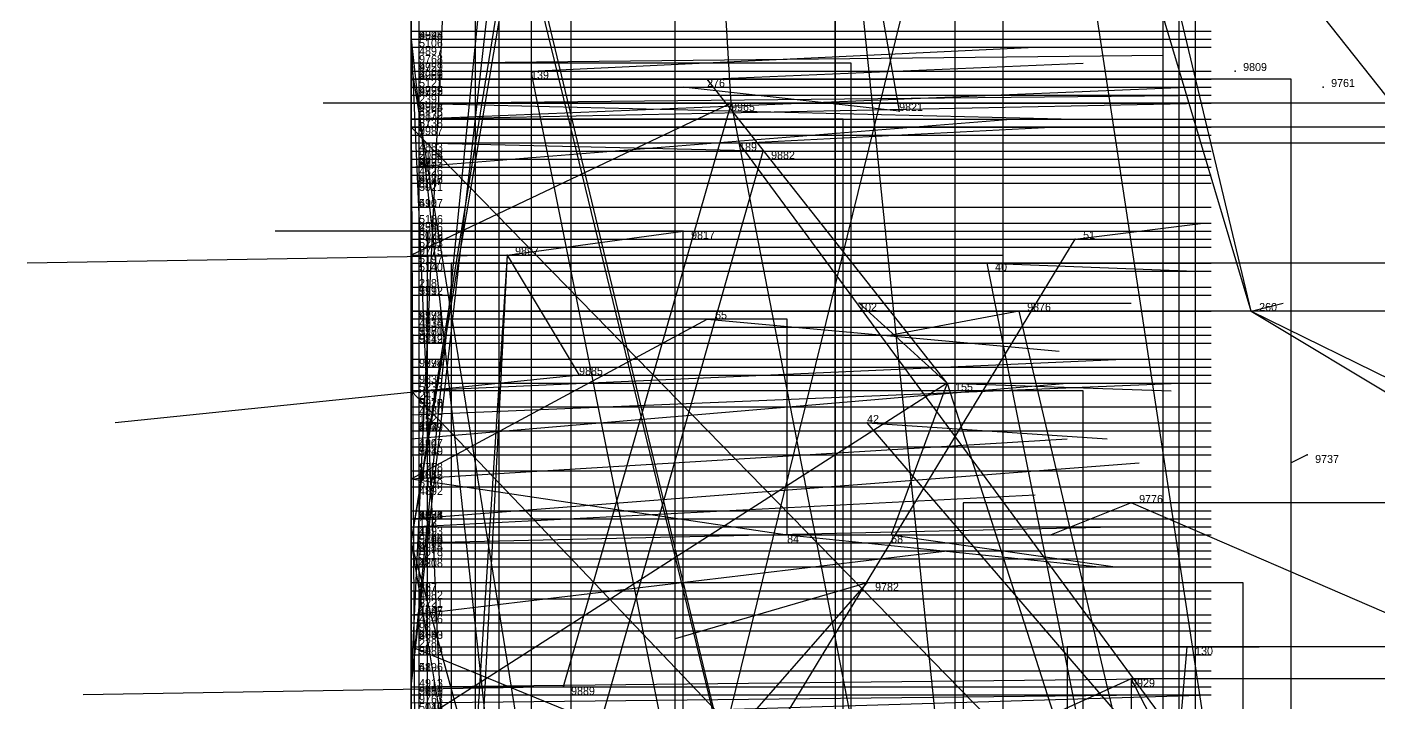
# Model space of a CAD drawing. Extents: x -0.07 to 1.1, y -0.07 to 1.1.
# Drawn here: x -0.048 to 0.121, y 0.1 to 0.1845 of the extents above; entities that cross this region are included whole.
import ezdxf

# ---------------------------------------------------------------- set-up
doc = ezdxf.new("R2010")
doc.units = 0
for name, color, linetype in [('Clients', 3, 'CONTINUOUS'), ('Facilities', 3, 'CONTINUOUS'), ('Facilities_lines', 3, 'CONTINUOUS'), ('Min_max_boxes', 1, 'CONTINUOUS'), ('Normals', 1, 'CONTINUOUS'), ('Source_points', 5, 'CONTINUOUS'), ('Text', 3, 'CONTINUOUS')]:
    doc.layers.add(name, color=color, linetype=linetype)

msp = doc.modelspace()

# ---------------------------------------------------------------- linework, layer by layer
at = {"layer": 'Clients', "color": 5}
for p in [(0, 0.18, 0.964), (0.015, 0.179), (0.037, 0.178), (0, 0.175, 0.981), (0, 0.175, 0.912), (0, 0.173, 0.06), (0.061, 0.174, 1), (0, 0.172, 0.073), (0.041, 0.17), (0.044, 0.169, 1), (0, 0.167, 0.017), (0.034, 0.159, 1), (0.083, 0.158), (0, 0.156, 0.992), (0.072, 0.155), (0.056, 0.15), (0.076, 0.149, 1), (0.037, 0.148), (0.021, 0.141, 1), (0, 0.136, 0.055), (0.057, 0.135), (0, 0.133, 0.03), (0.09, 0.125, 1), (0, 0.123, 0.093), (0, 0.123, 0.949), (0, 0.122, 0.011), (0.047, 0.121), (0.06, 0.121), (0.057, 0.115, 1), (0, 0.111, 0.005), (0, 0.107, 0.062), (0.097, 0.107), (0.019, 0.102, 1), (0.09, 0.103, 1)]:
    msp.add_point(p, dxfattribs=at)
at = {"layer": 'Facilities', "color": 3}
for p in [(0, 0.184, 0.545), (0, 0.183, 0.268), (0, 0.183, 0.505), (0, 0.183, 0.934), (0, 0.182, 0.348), (0, 0.182, 0.584), (0, 0.179, 0.412), (0, 0.179, 0.401), (0, 0.179, 0.615), (0, 0.179, 0.85), (0, 0.178, 0.114), (0, 0.178, 0.475), (0, 0.178, 0.629), (0.103, 0.179, 1), (0, 0.177, 0.213), (0, 0.177, 0.489), (0, 0.177, 0.613), (0, 0.176, 0.326), (0, 0.176, 0.253), (0, 0.176, 0.828), (0.114, 0.177, 1), (0, 0.175, 0.158), (0, 0.175, 0.27), (0.04, 0.175, 1), (0, 0.173, 0.637), (0, 0.173, 0.61), (0, 0.173, 0.93), (0, 0.171, 0.856), (0, 0.169, 0.417), (0, 0.168, 0.195), (0, 0.168, 0.745), (0, 0.168, 0.541), (0, 0.167, 0.255), (0, 0.167, 0.519), (0, 0.167, 0.777), (0, 0.166, 0.472), (0, 0.166, 0.785), (0, 0.165, 0.391), (0, 0.165, 0.287), (0, 0.165, 0.737), (0, 0.165, 0.783), (0, 0.162, 0.338), (0, 0.162, 0.667), (0, 0.16, 0.665), (0, 0.159, 0.137), (0, 0.159, 0.291), (0, 0.159, 0.659), (0, 0.159, 0.753), (0, 0.158, 0.168), (0, 0.158, 0.642), (0, 0.158, 0.535), (0, 0.157, 0.737), (0.012, 0.156, 1), (0, 0.155, 0.553), (0, 0.154, 0.612), (0, 0.152, 0.162), (0, 0.151, 0.525), (0, 0.151, 0.817), (0, 0.149, 0.402), (0, 0.149, 0.788), (0.105, 0.149), (0, 0.147, 0.405), (0, 0.147, 0.356), (0, 0.147, 0.566), (0, 0.147, 0.897), (0, 0.146, 0.223), (0, 0.146, 0.759), (0, 0.145, 0.522), (0, 0.143, 0.803), (0, 0.142, 0.839), (0, 0.141, 0.897), (0, 0.14, 0.507), (0, 0.139, 0.037), (0.067, 0.14), (0, 0.137, 0.282), (0, 0.137, 0.433), (0, 0.137, 0.647), (0, 0.137, 0.877), (0, 0.135, 0.62), (0, 0.134, 0.149), (0, 0.134, 0.12), (0, 0.134, 0.34), (0, 0.132, 0.288), (0, 0.132, 0.424), (0, 0.131, 0.816), (0.112, 0.131, 1), (0, 0.129, 0.38), (0, 0.129, 0.739), (0, 0.129, 0.568), (0, 0.129, 0.825), (0, 0.128, 0.023), (0, 0.127, 0.373), (0, 0.127, 0.731), (0, 0.124, 0.31), (0, 0.124, 0.747), (0, 0.123, 0.295), (0, 0.122, 0.249), (0, 0.122, 0.174), (0, 0.121, 0.419), (0, 0.121, 0.569), (0, 0.121, 0.749), (0, 0.12, 0.441), (0, 0.12, 0.558), (0, 0.12, 0.978), (0, 0.119, 0.64), (0, 0.119, 0.804), (0, 0.118, 0.289), (0, 0.117, 0.148), (0, 0.114, 0.23), (0, 0.114, 0.164), (0, 0.113, 0.217), (0, 0.113, 0.339), (0, 0.113, 0.527), (0, 0.111, 0.486), (0, 0.111, 0.321), (0, 0.11, 0.183), (0, 0.11, 0.503), (0, 0.109, 0.224), (0, 0.109, 0.433), (0, 0.109, 0.52), (0, 0.107, 0.801), (0, 0.106, 0.697), (0, 0.104, 0.271), (0, 0.104, 0.7), (0, 0.102, 0.5), (0, 0.102, 0.689), (0, 0.102, 0.958), (0, 0.101, 0.664)]:
    msp.add_point(p, dxfattribs=at)
at = {"layer": 'Facilities_lines', "color": 3}
for p, q in [((0, 0.348, 0.925), (0, 0.175, 0.912)), ((0.105, 0.149), (0.06, 0.337)), ((0.105, 0.149), (0.053, 0.323)), ((0, 0.183, 0.934), (0, 0.319, 0.95)), ((0.04, 0.175, 1), (0.033, 0.292, 1)), ((0, 0.12, 0.978), (0.026, 0.281, 1)), ((0, 0.12, 0.978), (0.027, 0.28, 1)), ((0, 0.183, 0.934), (0, 0.28, 0.945)), ((0, 0.173, 0.93), (0, 0.264, 0.953)), ((0, 0.239, 0.916), (0, 0.098, 0.904)), ((0.079, 0.23, 1), (0.189, 0.091, 1)), ((0.079, 0.23, 1), (0.099, 0.098, 1)), ((0.047, 0.061), (0.008, 0.221)), ((0.053, 0.22, 1), (0.068, 0.074, 1)), ((0.053, 0.22, 1), (0.061, 0.174, 1)), ((0, 0.218, 0.072), (0, 0.123, 0.093)), ((0, 0.217, 0.024), (0, 0.167, 0.017)), ((0.035, 0.079), (0.066, 0.205)), ((0, 0.102, 0.958), (0.011, 0.199, 1)), ((0, 0.102, 0.958), (0.009, 0.192, 1)), ((0, 0.102, 0.958), (0.004, 0.187, 1)), ((0.047, 0.061), (0.017, 0.186)), ((0, 0.183, 0.934), (0.008, 0, 0.91)), ((0, 0.183, 0.934), (0.02, 0, 0.916)), ((0, 0.183, 0.934), (0, 0.068, 0.886)), ((0.029, 0, 0.947), (0, 0.18, 0.964)), ((0.035, 0.079), (0.015, 0.179)), ((0.067, 0.14), (0.037, 0.178)), ((0, 0.014, 0.971), (0, 0.175, 0.981)), ((0.04, 0.175, 1), (0, 0.156, 0.992)), ((0.04, 0.175, 1), (0.019, 0.102, 1)), ((0.04, 0.175, 1), (0.074, 0, 0.976)), ((0, 0.004, 0.097), (0, 0.173, 0.06)), ((0, 0.173, 0.93), (0.001, 0, 0.925)), ((0, 0.173, 0.93), (0, 0.062, 0.928)), ((0.085, 0.085), (0, 0.172, 0.073)), ((0, 0.014, 0.971), (0.044, 0.169, 1)), ((0.125, 0.056), (0.041, 0.17)), ((0.012, 0.156, 1), (0.034, 0.159, 1)), ((0.035, 0.079), (0.083, 0.158)), ((0.012, 0.156, 1), (0.002, 0, 0.99)), ((0.012, 0.156, 1), (0.004, 0, 0.995)), ((0.012, 0.156, 1), (0.021, 0.141, 1)), ((0.102, 0.004), (0.072, 0.155)), ((0.067, 0.14), (0.056, 0.15)), ((0.111, 0, 0.952), (0.076, 0.149, 1)), ((0.105, 0.149), (0.208, 0.087)), ((0.105, 0.149), (0.235, 0.085)), ((0, 0.128, 0.023), (0.037, 0.148)), ((0.067, 0.14), (0, 0.097, 0.017)), ((0, 0.139, 0.037), (0.084, 0.051)), ((0, 0.139, 0.037), (0, 0.111, 0.005)), ((0, 0.139, 0.037), (0, 0.136, 0.055)), ((0, 0.139, 0.037), (0, 0.122, 0.011)), ((0.067, 0.14), (0.06, 0.121)), ((0.067, 0.14), (0.11, 0.006)), ((0.125, 0.056), (0.057, 0.135)), ((0, 0.128, 0.023), (0, 0.133, 0.03)), ((0, 0.128, 0.023), (0.047, 0.121)), ((0.141, 0.103, 1), (0.09, 0.125, 1)), ((0, 0.102, 0.958), (0, 0.123, 0.949)), ((0, 0.12, 0.978), (0, 0.059, 0.986)), ((0, 0.12, 0.978), (0.033, 0, 0.98)), ((0, 0.12, 0.978), (0.02, 0, 0.974)), ((0, 0.05, 0.942), (0.057, 0.115, 1)), ((0.125, 0.056), (0, 0.107, 0.062)), ((0.088, 0, 0.055), (0.097, 0.107)), ((0, 0.102, 0.958), (0, 0.1, 0.962)), ((0, 0.102, 0.958), (0, 0.064, 0.967)), ((0, 0.102, 0.958), (0, 0.029, 0.961)), ((0, 0.102, 0.958), (0, 0.013, 0.802)), ((0.144, 0, 0.927), (0.09, 0.103, 1))]:
    msp.add_line(p, q, dxfattribs=at)
at = {"layer": 'Min_max_boxes', "color": 1}
for p, q in [((0, 0.167, 0.011), (0, 0.391, 0.011)), ((0, 0.391, 0.011), (0, 0.167, 0.011)), ((0, 0.167, 0.061), (0, 0.391, 0.061)), ((0, 0.391, 0.061), (0, 0.167, 0.061)), ((0, 0.175, 0.912), (0, 0.348, 0.912)), ((0, 0.348, 0.912), (0, 0.175, 0.912)), ((0, 0.175, 0.925), (0, 0.348, 0.925)), ((0, 0.348, 0.925), (0, 0.175, 0.925)), ((0, 0.34), (0, 0.123)), ((0, 0.34, 0.093), (0, 0.123, 0.093)), ((0.053, 0.123), (0.053, 0.34)), ((0.053, 0.123, 0.093), (0.053, 0.34, 0.093)), ((0.053, 0.337), (0.053, 0.085)), ((0.053, 0.337), (0.053, 0.085)), ((0, 0.322, 0.988), (0, 0.074, 0.988)), ((0, 0.322, 1), (0, 0.074, 1)), ((0.068, 0.074, 0.988), (0.068, 0.322, 0.988)), ((0.068, 0.074, 1), (0.068, 0.322, 1)), ((0, 0.319, 0.886), (0, 0, 0.886)), ((0, 0.319, 0.95), (0, 0, 0.95)), ((0.02, 0, 0.886), (0.02, 0.319, 0.886)), ((0.02, 0, 0.95), (0.02, 0.319, 0.95)), ((0, 0.292, 0.976), (0, 0, 0.976)), ((0, 0.292, 1), (0, 0, 1)), ((0.074, 0, 0.976), (0.074, 0.292, 0.976)), ((0.074, 0, 1), (0.074, 0.292, 1)), ((0, 0.281, 0.974), (0, 0, 0.974)), ((0, 0.281, 1), (0, 0, 1)), ((0.033, 0, 0.974), (0.033, 0.281, 0.974)), ((0.033, 0, 1), (0.033, 0.281, 1)), ((0, 0.279, 0.904), (0, 0.098, 0.904)), ((0, 0.279, 1), (0, 0.098, 1)), ((0.096, 0.098, 0.904), (0.096, 0.279, 0.904)), ((0.096, 0.098, 1), (0.096, 0.279, 1)), ((0, 0.277, 0.928), (0, 0.091, 0.928)), ((0, 0.277, 1), (0, 0.091, 1)), ((0, 0.264, 0.925), (0, 0, 0.925)), ((0, 0.264, 0.953), (0, 0, 0.953)), ((0.001, 0, 0.925), (0.001, 0.264, 0.925)), ((0.001, 0, 0.953), (0.001, 0.264, 0.953)), ((0.098, 0.245), (0.098, 0)), ((0.098, 0.245, 0.083), (0.098, 0, 0.083)), ((0.008, 0.221), (0.008, 0)), ((0.008, 0.221, 0.004), (0.008, 0, 0.004)), ((0.015, 0.205), (0.015, 0)), ((0.015, 0.205, 0.078), (0.015, 0, 0.078)), ((0.094, 0), (0.094, 0.205)), ((0.094, 0, 0.078), (0.094, 0.205, 0.078)), ((0, 0.199, 0.802), (0, 0.013, 0.802)), ((0, 0.199, 1), (0, 0.013, 1)), ((0.011, 0.013, 0.802), (0.011, 0.199, 0.802)), ((0.011, 0.013, 1), (0.011, 0.199, 1)), ((0.055, 0.18, 0.854), (0, 0.18, 0.854)), ((0, 0.18, 0.854), (0, 0, 0.854)), ((0.055, 0.18, 0.964), (0, 0.18, 0.964)), ((0, 0.18, 0.964), (0, 0, 0.964)), ((0, 0.18, 0.854), (0, 0.18, 0.964)), ((0.055, 0, 0.854), (0.055, 0.18, 0.854)), ((0.055, 0, 0.964), (0.055, 0.18, 0.964)), ((0.055, 0.18, 0.854), (0.055, 0.18, 0.964)), ((0.11, 0.178), (0, 0.178)), ((0, 0.178), (0, 0.006)), ((0.11, 0.178, 0.017), (0, 0.178, 0.017)), ((0, 0.178, 0.017), (0, 0.006, 0.017)), ((0, 0.178), (0, 0.178, 0.017)), ((0.11, 0.006), (0.11, 0.178)), ((0.11, 0.006, 0.017), (0.11, 0.178, 0.017)), ((0.11, 0.178), (0.11, 0.178, 0.017)), ((0.147, 0.175, 0.801), (0, 0.175, 0.801)), ((0, 0.175, 0.801), (0, 0, 0.801)), ((0.147, 0.175, 1), (0, 0.175, 1)), ((0, 0.175, 1), (0, 0, 1)), ((0, 0.175, 0.801), (0, 0.175, 1)), ((0, 0.175, 0.912), (0, 0.175, 0.912)), ((0, 0.175, 0.925), (0, 0.175, 0.925)), ((0, 0.175, 0.912), (0, 0.175, 0.925)), ((0, 0.175, 0.912), (0, 0.175, 0.925)), ((0.054, 0.173, 0.06), (0, 0.173, 0.06)), ((0, 0.173, 0.06), (0, 0, 0.06)), ((0.054, 0.173, 0.19), (0, 0.173, 0.19)), ((0, 0.173, 0.19), (0, 0, 0.19)), ((0, 0.173, 0.06), (0, 0.173, 0.19)), ((0.054, 0, 0.06), (0.054, 0.173, 0.06)), ((0.054, 0, 0.19), (0.054, 0.173, 0.19)), ((0.054, 0.173, 0.06), (0.054, 0.173, 0.19)), ((0.314, 0.172), (0, 0.172)), ((0, 0.172), (0, 0)), ((0.314, 0.172, 0.073), (0, 0.172, 0.073)), ((0, 0.172, 0.073), (0, 0, 0.073)), ((0, 0.172), (0, 0.172, 0.073)), ((0.244, 0.17), (0, 0.17)), ((0, 0.17), (0, 0)), ((0.244, 0.17, 0.062), (0, 0.17, 0.062)), ((0, 0.17, 0.062), (0, 0, 0.062)), ((0, 0.17), (0, 0.17, 0.062)), ((0, 0.167, 0.011), (0, 0.167, 0.011)), ((0, 0.167, 0.061), (0, 0.167, 0.061)), ((0, 0.167, 0.011), (0, 0.167, 0.061)), ((0, 0.167, 0.011), (0, 0.167, 0.061)), ((0.034, 0.159, 0.99), (0.002, 0.159, 0.99)), ((0.002, 0.159, 0.99), (0.002, 0, 0.99)), ((0.034, 0.159, 1), (0.002, 0.159, 1)), ((0.002, 0.159, 1), (0.002, 0, 1)), ((0.002, 0.159, 0.99), (0.002, 0.159, 1)), ((0.034, 0, 0.99), (0.034, 0.159, 0.99)), ((0.034, 0, 1), (0.034, 0.159, 1)), ((0.034, 0.159, 0.99), (0.034, 0.159, 1)), ((0.179, 0.155), (0.005, 0.155)), ((0.005, 0.155), (0.005, 0)), ((0.179, 0.155, 0.085), (0.005, 0.155, 0.085)), ((0.005, 0.155, 0.085), (0.005, 0, 0.085)), ((0.005, 0.155), (0.005, 0.155, 0.085)), ((0.222, 0.149, 0.754), (0, 0.149, 0.754)), ((0, 0.149, 0.754), (0, 0, 0.754)), ((0.222, 0.149, 1), (0, 0.149, 1)), ((0, 0.149, 1), (0, 0, 1)), ((0, 0.149, 0.754), (0, 0.149, 1)), ((0.047, 0.148), (0, 0.148)), ((0, 0.148), (0, 0.121)), ((0.047, 0.148, 0.03), (0, 0.148, 0.03)), ((0, 0.148, 0.03), (0, 0.121, 0.03)), ((0, 0.148), (0, 0.148, 0.03)), ((0.047, 0.121), (0.047, 0.148)), ((0.047, 0.121, 0.03), (0.047, 0.148, 0.03)), ((0.047, 0.148), (0.047, 0.148, 0.03)), ((0.084, 0.139), (0, 0.139)), ((0, 0.139), (0, 0.051)), ((0.084, 0.139, 0.055), (0, 0.139, 0.055)), ((0, 0.139, 0.055), (0, 0.051, 0.055)), ((0, 0.139), (0, 0.139, 0.055)), ((0.084, 0.051), (0.084, 0.139)), ((0.084, 0.051, 0.055), (0.084, 0.139, 0.055)), ((0.084, 0.139), (0.084, 0.139, 0.055)), ((0.309, 0.125, 0.93), (0.069, 0.125, 0.93)), ((0.069, 0.125, 0.93), (0.069, 0, 0.93)), ((0.309, 0.125, 1), (0.069, 0.125, 1)), ((0.069, 0.125, 1), (0.069, 0, 1)), ((0.069, 0.125, 0.93), (0.069, 0.125, 1)), ((0, 0.123), (0.053, 0.123)), ((0, 0.123, 0.093), (0.053, 0.123, 0.093)), ((0, 0.123), (0, 0.123, 0.093)), ((0.053, 0.123), (0.053, 0.123, 0.093)), ((0, 0.121), (0.047, 0.121)), ((0, 0.121, 0.03), (0.047, 0.121, 0.03)), ((0, 0.121), (0, 0.121, 0.03)), ((0.047, 0.121), (0.047, 0.121, 0.03)), ((0.104, 0.115, 0.774), (0, 0.115, 0.774)), ((0, 0.115, 0.774), (0, 0, 0.774)), ((0.104, 0.115, 1), (0, 0.115, 1)), ((0, 0.115, 1), (0, 0, 1)), ((0, 0.115, 0.774), (0, 0.115, 1)), ((0.104, 0, 0.774), (0.104, 0.115, 0.774)), ((0.104, 0, 1), (0.104, 0.115, 1)), ((0.104, 0.115, 0.774), (0.104, 0.115, 1)), ((0.22, 0.107), (0.082, 0.107)), ((0.082, 0.107), (0.082, 0)), ((0.22, 0.107, 0.18), (0.082, 0.107, 0.18)), ((0.082, 0.107, 0.18), (0.082, 0, 0.18)), ((0.082, 0.107), (0.082, 0.107, 0.18)), ((0.144, 0.103, 0.927), (0.09, 0.103, 0.927)), ((0.09, 0.103, 0.927), (0.09, 0, 0.927)), ((0.144, 0.103, 1), (0.09, 0.103, 1)), ((0.09, 0.103, 1), (0.09, 0, 1)), ((0.09, 0.103, 0.927), (0.09, 0.103, 1))]:
    msp.add_line(p, q, dxfattribs=at)
at = {"layer": 'Normals', "color": 1}
for p, q in [((0, 0.184, 0.545), (0.1, 0.184, 0.545)), ((0, 0.183, 0.268), (0.1, 0.183, 0.268)), ((0, 0.183, 0.505), (0.1, 0.183, 0.505)), ((0, 0.183, 0.934), (0.098, 0.183, 0.914)), ((0, 0.182, 0.348), (0.1, 0.182, 0.348)), ((0, 0.182, 0.584), (0.1, 0.182, 0.584)), ((0, 0.18, 0.964), (0.094, 0.181, 0.929)), ((0.015, 0.179), (0.078, 0.182, 0.078)), ((0.037, 0.178), (0.084, 0.18, 0.088)), ((0, 0.179, 0.412), (0.1, 0.179, 0.412)), ((0, 0.179, 0.401), (0.1, 0.179, 0.401)), ((0, 0.179, 0.615), (0.1, 0.179, 0.615)), ((0, 0.179, 0.85), (0.1, 0.179, 0.85)), ((0, 0.178, 0.114), (0.1, 0.178, 0.114)), ((0, 0.178, 0.475), (0.1, 0.178, 0.475)), ((0, 0.178, 0.629), (0.1, 0.178, 0.629)), ((0.103, 0.179, 1), (0.103, 0.179, 1.1)), ((0, 0.177, 0.213), (0.1, 0.177, 0.213)), ((0, 0.173, 0.06), (0.097, 0.177, 0.084)), ((0, 0.177, 0.489), (0.1, 0.177, 0.489)), ((0, 0.177, 0.613), (0.1, 0.177, 0.613)), ((0, 0.176, 0.326), (0.1, 0.176, 0.326)), ((0, 0.176, 0.253), (0.1, 0.176, 0.253)), ((0, 0.176, 0.828), (0.1, 0.176, 0.828)), ((0, 0.175, 0.912), (0.1, 0.176, 0.905)), ((0.061, 0.174, 1), (0.034, 0.177, 1.096)), ((0.114, 0.177, 1), (0.114, 0.177, 1.1)), ((0.04, 0.175, 1), (-0.011, 0.175, 1.086)), ((0, 0.175, 0.158), (0.1, 0.175, 0.158)), ((0, 0.175, 0.27), (0.1, 0.175, 0.27)), ((0, 0.173, 0.93), (0.099, 0.175, 0.914)), ((0, 0.175, 0.981), (0.083, 0.173, 0.925)), ((0, 0.167, 0.017), (0.075, 0.173, 0.083)), ((0, 0.173, 0.637), (0.1, 0.173, 0.637)), ((0, 0.173, 0.61), (0.1, 0.173, 0.61)), ((0, 0.172, 0.073), (0.1, 0.172, 0.081)), ((0, 0.171, 0.856), (0.1, 0.171, 0.856)), ((0.041, 0.17), (0.08, 0.172, 0.092)), ((0, 0.169, 0.417), (0.1, 0.169, 0.417)), ((0.044, 0.169, 1), (0.001, 0.17, 1.09)), ((0, 0.168, 0.195), (0.1, 0.168, 0.195)), ((0, 0.168, 0.745), (0.1, 0.168, 0.745)), ((0, 0.168, 0.541), (0.1, 0.168, 0.541)), ((0, 0.167, 0.255), (0.1, 0.167, 0.255)), ((0, 0.167, 0.519), (0.1, 0.167, 0.519)), ((0, 0.167, 0.777), (0.1, 0.167, 0.777)), ((0, 0.166, 0.472), (0.1, 0.166, 0.472)), ((0, 0.166, 0.785), (0.1, 0.166, 0.785)), ((0, 0.165, 0.391), (0.1, 0.165, 0.391)), ((0, 0.165, 0.287), (0.1, 0.165, 0.287)), ((0, 0.165, 0.737), (0.1, 0.165, 0.737)), ((0, 0.165, 0.783), (0.1, 0.165, 0.783)), ((0, 0.162, 0.338), (0.1, 0.162, 0.338)), ((0, 0.162, 0.667), (0.1, 0.162, 0.667)), ((0.034, 0.159, 1), (-0.017, 0.159, 1.086)), ((0, 0.16, 0.665), (0.1, 0.16, 0.665)), ((0, 0.159, 0.137), (0.1, 0.159, 0.137)), ((0, 0.159, 0.291), (0.1, 0.159, 0.291)), ((0, 0.159, 0.659), (0.1, 0.159, 0.659)), ((0, 0.159, 0.753), (0.1, 0.159, 0.753)), ((0.083, 0.158), (0.099, 0.16, 0.099)), ((0, 0.158, 0.168), (0.1, 0.158, 0.168)), ((0, 0.158, 0.642), (0.1, 0.158, 0.642)), ((0, 0.158, 0.535), (0.1, 0.158, 0.535)), ((0.012, 0.156, 1), (-0.048, 0.155, 1.079)), ((0, 0.157, 0.737), (0.1, 0.157, 0.737)), ((0, 0.156, 0.992), (0.074, 0.156, 0.925)), ((0, 0.155, 0.553), (0.1, 0.155, 0.553)), ((0, 0.154, 0.612), (0.1, 0.154, 0.612)), ((0.072, 0.155), (0.098, 0.154, 0.097)), ((0, 0.152, 0.162), (0.1, 0.152, 0.162)), ((0, 0.151, 0.525), (0.1, 0.151, 0.525)), ((0, 0.151, 0.817), (0.1, 0.151, 0.817)), ((0, 0.149, 0.402), (0.1, 0.149, 0.402)), ((0, 0.149, 0.788), (0.1, 0.149, 0.788)), ((0.056, 0.15), (0.09, 0.15, 0.094)), ((0.076, 0.149, 1), (0.06, 0.146, 1.099)), ((0.105, 0.149), (0.109, 0.15, 0.1)), ((0.037, 0.148), (0.081, 0.144, 0.09)), ((0, 0.147, 0.405), (0.1, 0.147, 0.405)), ((0, 0.147, 0.356), (0.1, 0.147, 0.356)), ((0, 0.147, 0.566), (0.1, 0.147, 0.566)), ((0, 0.147, 0.897), (0.1, 0.147, 0.897)), ((0, 0.146, 0.223), (0.1, 0.146, 0.223)), ((0, 0.146, 0.759), (0.1, 0.146, 0.759)), ((0, 0.145, 0.522), (0.1, 0.145, 0.522)), ((0, 0.139, 0.037), (0.089, 0.143, 0.082)), ((0, 0.143, 0.803), (0.1, 0.143, 0.803)), ((0, 0.142, 0.839), (0.1, 0.142, 0.839)), ((0.021, 0.141, 1), (-0.037, 0.135, 1.081)), ((0, 0.141, 0.897), (0.1, 0.141, 0.897)), ((0, 0.136, 0.055), (0.096, 0.14, 0.084)), ((0, 0.133, 0.03), (0.082, 0.14, 0.087)), ((0, 0.14, 0.507), (0.1, 0.14, 0.507)), ((0.067, 0.14), (0.095, 0.139, 0.096)), ((0, 0.137, 0.282), (0.1, 0.137, 0.282)), ((0, 0.137, 0.433), (0.1, 0.137, 0.433)), ((0, 0.137, 0.647), (0.1, 0.137, 0.647)), ((0, 0.137, 0.877), (0.1, 0.137, 0.877)), ((0, 0.135, 0.62), (0.1, 0.135, 0.62)), ((0, 0.134, 0.149), (0.1, 0.134, 0.149)), ((0, 0.134, 0.12), (0.1, 0.134, 0.12)), ((0, 0.134, 0.34), (0.1, 0.134, 0.34)), ((0.057, 0.135), (0.087, 0.133, 0.095)), ((0, 0.128, 0.023), (0.082, 0.133, 0.08)), ((0, 0.132, 0.288), (0.1, 0.132, 0.288)), ((0, 0.132, 0.424), (0.1, 0.132, 0.424)), ((0, 0.131, 0.816), (0.1, 0.131, 0.816)), ((0.112, 0.131, 1), (0.11, 0.13, 1.1)), ((0, 0.123, 0.949), (0.091, 0.13, 0.908)), ((0, 0.129, 0.38), (0.1, 0.129, 0.38)), ((0, 0.129, 0.739), (0.1, 0.129, 0.739)), ((0, 0.129, 0.568), (0.1, 0.129, 0.568)), ((0, 0.129, 0.825), (0.1, 0.129, 0.825)), ((0, 0.127, 0.373), (0.1, 0.127, 0.373)), ((0, 0.127, 0.731), (0.1, 0.127, 0.731)), ((0, 0.122, 0.011), (0.078, 0.126, 0.073)), ((0, 0.124, 0.31), (0.1, 0.124, 0.31)), ((0, 0.124, 0.747), (0.1, 0.124, 0.747)), ((0.09, 0.125, 1), (0.08, 0.121, 1.099)), ((0, 0.123, 0.093), (0.1, 0.123, 0.099)), ((0, 0.123, 0.295), (0.1, 0.123, 0.295)), ((0, 0.122, 0.249), (0.1, 0.122, 0.249)), ((0, 0.122, 0.174), (0.1, 0.122, 0.174)), ((0, 0.12, 0.978), (0.088, 0.122, 0.93)), ((0, 0.121, 0.419), (0.1, 0.121, 0.419)), ((0, 0.121, 0.569), (0.1, 0.121, 0.569)), ((0, 0.121, 0.749), (0.1, 0.121, 0.749)), ((0, 0.12, 0.441), (0.1, 0.12, 0.441)), ((0, 0.12, 0.558), (0.1, 0.12, 0.558)), ((0.047, 0.121), (0.086, 0.117, 0.092)), ((0.06, 0.121), (0.088, 0.117, 0.096)), ((0, 0.111, 0.005), (0.067, 0.119, 0.078)), ((0, 0.119, 0.64), (0.1, 0.119, 0.64)), ((0, 0.119, 0.804), (0.1, 0.119, 0.804)), ((0, 0.118, 0.289), (0.1, 0.118, 0.289)), ((0, 0.117, 0.148), (0.1, 0.117, 0.148)), ((0.057, 0.115, 1), (0.033, 0.108, 1.097)), ((0, 0.114, 0.23), (0.1, 0.114, 0.23)), ((0, 0.114, 0.164), (0.1, 0.114, 0.164)), ((0, 0.113, 0.217), (0.1, 0.113, 0.217)), ((0, 0.113, 0.339), (0.1, 0.113, 0.339)), ((0, 0.113, 0.527), (0.1, 0.113, 0.527)), ((0, 0.111, 0.486), (0.1, 0.111, 0.486)), ((0, 0.111, 0.321), (0.1, 0.111, 0.321)), ((0, 0.11, 0.183), (0.1, 0.11, 0.183)), ((0, 0.11, 0.503), (0.1, 0.11, 0.503)), ((0, 0.109, 0.224), (0.1, 0.109, 0.224)), ((0, 0.109, 0.433), (0.1, 0.109, 0.433)), ((0, 0.109, 0.52), (0.1, 0.109, 0.52)), ((0, 0.107, 0.062), (0.096, 0.107, 0.089)), ((0, 0.107, 0.801), (0.1, 0.107, 0.801)), ((0.097, 0.107), (0.106, 0.107, 0.1)), ((0, 0.106, 0.697), (0.1, 0.106, 0.697)), ((0, 0.104, 0.271), (0.1, 0.104, 0.271)), ((0, 0.104, 0.7), (0.1, 0.104, 0.7)), ((0.019, 0.102, 1), (-0.041, 0.101, 1.08)), ((0, 0.102, 0.958), (0.092, 0.103, 0.919)), ((0, 0.102, 0.5), (0.1, 0.102, 0.5)), ((0, 0.102, 0.689), (0.1, 0.102, 0.689)), ((0.09, 0.103, 1), (0.079, 0.098, 1.099)), ((0, 0.101, 0.664), (0.1, 0.101, 0.664)), ((0, 0.1, 0.962), (0.092, 0.101, 0.923)), ((0, 0.098, 0.904), (0.1, 0.101, 0.902))]:
    msp.add_line(p, q, dxfattribs=at)
at = {"layer": 'Source_points', "color": 5}
for p in [(0, 0.184, 0.545), (0, 0.183, 0.268), (0, 0.183, 0.505), (0, 0.183, 0.934), (0, 0.182, 0.348), (0, 0.182, 0.584), (0, 0.18, 0.964), (0, 0.179, 0.412), (0, 0.179, 0.401), (0, 0.179, 0.615), (0, 0.179, 0.85), (0, 0.178, 0.114), (0, 0.178, 0.475), (0, 0.178, 0.629), (0.015, 0.179), (0.037, 0.178), (0.103, 0.179, 1), (0, 0.177, 0.213), (0, 0.177, 0.489), (0, 0.177, 0.613), (0, 0.176, 0.326), (0, 0.176, 0.253), (0, 0.176, 0.828), (0.114, 0.177, 1), (0, 0.175, 0.158), (0, 0.175, 0.27), (0, 0.175, 0.912), (0, 0.175, 0.981), (0.04, 0.175, 1), (0, 0.173, 0.06), (0, 0.173, 0.637), (0, 0.173, 0.61), (0, 0.173, 0.93), (0.061, 0.174, 1), (0, 0.172, 0.073), (0, 0.171, 0.856), (0, 0.169, 0.417), (0.041, 0.17), (0.044, 0.169, 1), (0, 0.168, 0.195), (0, 0.168, 0.745), (0, 0.168, 0.541), (0, 0.167, 0.017), (0, 0.167, 0.255), (0, 0.167, 0.519), (0, 0.167, 0.777), (0, 0.166, 0.472), (0, 0.166, 0.785), (0, 0.165, 0.391), (0, 0.165, 0.287), (0, 0.165, 0.737), (0, 0.165, 0.783), (0, 0.162, 0.338), (0, 0.162, 0.667), (0, 0.16, 0.665), (0, 0.159, 0.137), (0, 0.159, 0.291), (0, 0.159, 0.659), (0, 0.159, 0.753), (0.034, 0.159, 1), (0, 0.158, 0.168), (0, 0.158, 0.642), (0, 0.158, 0.535), (0.083, 0.158), (0, 0.157, 0.737), (0, 0.156, 0.992), (0.012, 0.156, 1), (0, 0.155, 0.553), (0, 0.154, 0.612), (0.072, 0.155), (0, 0.152, 0.162), (0, 0.151, 0.525), (0, 0.151, 0.817), (0, 0.149, 0.402), (0, 0.149, 0.788), (0.056, 0.15), (0.076, 0.149, 1), (0.105, 0.149), (0.037, 0.148), (0, 0.147, 0.405), (0, 0.147, 0.356), (0, 0.147, 0.566), (0, 0.147, 0.897), (0, 0.146, 0.223), (0, 0.146, 0.759), (0, 0.145, 0.522), (0, 0.143, 0.803), (0, 0.142, 0.839), (0, 0.141, 0.897), (0.021, 0.141, 1), (0, 0.14, 0.507), (0, 0.139, 0.037), (0.067, 0.14), (0, 0.137, 0.282), (0, 0.137, 0.433), (0, 0.137, 0.647), (0, 0.137, 0.877), (0, 0.136, 0.055), (0, 0.135, 0.62), (0, 0.134, 0.149), (0, 0.134, 0.12), (0, 0.134, 0.34), (0.057, 0.135), (0, 0.133, 0.03), (0, 0.132, 0.288), (0, 0.132, 0.424), (0, 0.131, 0.816), (0.112, 0.131, 1), (0, 0.129, 0.38), (0, 0.129, 0.739), (0, 0.129, 0.568), (0, 0.129, 0.825), (0, 0.128, 0.023), (0, 0.127, 0.373), (0, 0.127, 0.731), (0, 0.124, 0.31), (0, 0.124, 0.747), (0.09, 0.125, 1), (0, 0.123, 0.093), (0, 0.123, 0.295), (0, 0.123, 0.949), (0, 0.122, 0.249), (0, 0.122, 0.174), (0, 0.122, 0.011), (0, 0.121, 0.419), (0, 0.121, 0.569), (0, 0.121, 0.749), (0, 0.12, 0.441), (0, 0.12, 0.558), (0, 0.12, 0.978), (0.047, 0.121), (0.06, 0.121), (0, 0.119, 0.64), (0, 0.119, 0.804), (0, 0.118, 0.289), (0, 0.117, 0.148), (0.057, 0.115, 1), (0, 0.114, 0.23), (0, 0.114, 0.164), (0, 0.113, 0.217), (0, 0.113, 0.339), (0, 0.113, 0.527), (0, 0.111, 0.005), (0, 0.111, 0.486), (0, 0.111, 0.321), (0, 0.11, 0.183), (0, 0.11, 0.503), (0, 0.109, 0.224), (0, 0.109, 0.433), (0, 0.109, 0.52), (0, 0.107, 0.062), (0, 0.107, 0.801), (0.097, 0.107), (0, 0.106, 0.697), (0, 0.104, 0.271), (0, 0.104, 0.7), (0, 0.102, 0.5), (0, 0.102, 0.689), (0, 0.102, 0.958), (0.019, 0.102, 1), (0.09, 0.103, 1), (0, 0.101, 0.664)]:
    msp.add_point(p, dxfattribs=at)

# ---------------------------------------------------------------- texts
at = {"layer": 'Text', "color": 3}
for s, p in [('4943', (0.001, 0.183, 0.268)), ('5094', (0.001, 0.183, 0.505)), ('5098', (0.001, 0.183, 0.545)), ('5106', (0.001, 0.182, 0.584)), ('9825', (0.001, 0.183, 0.934)), ('4897', (0.001, 0.181, 0.348)), ('9768', (0.001, 0.18, 0.964)), ('4929', (0.001, 0.179, 0.412)), ('9751', (0.001, 0.179, 0.85)), ('9809', (0.104, 0.179, 1)), ('4906', (0.001, 0.178, 0.475)), ('5009', (0.001, 0.178, 0.401)), ('5089', (0.001, 0.178, 0.629)), ('5091', (0.001, 0.178, 0.615)), ('5121', (0.001, 0.177, 0.613)), ('5', (0.001, 0.177, 0.213)), ('226', (0.001, 0.178, 0.114)), ('139', (0.015, 0.178)), ('276', (0.037, 0.177)), ('9761', (0.115, 0.177, 1)), ('4899', (0.001, 0.176, 0.326)), ('4925', (0.001, 0.176, 0.489)), ('4959', (0.001, 0.176, 0.253)), ('9793', (0.001, 0.176, 0.828)), ('239', (0.001, 0.175, 0.158)), ('4908', (0.001, 0.174, 0.27)), ('9824', (0.001, 0.174, 0.912)), ('9984', (0.001, 0.174, 0.981)), ('9965', (0.04, 0.174, 1)), ('9821', (0.061, 0.174, 1)), ('5179', (0.001, 0.173, 0.61)), ('5138', (0.001, 0.172, 0.637)), ('9832', (0.001, 0.173, 0.93)), ('87', (0.001, 0.172, 0.06)), ('9987', (0.001, 0.171, 0.856)), ('7', (0.001, 0.171, 0.073)), ('4883', (0.001, 0.169, 0.417)), ('5064', (0.001, 0.168, 0.745)), ('5188', (0.001, 0.168, 0.541)), ('205', (0.001, 0.168, 0.195)), ('189', (0.041, 0.169)), ('9882', (0.045, 0.168, 1)), ('4985', (0.001, 0.167, 0.255)), ('5172', (0.001, 0.167, 0.519)), ('88', (0.001, 0.167, 0.017)), ('9755', (0.001, 0.167, 0.777)), ('4826', (0.001, 0.166, 0.472)), ('4988', (0.001, 0.165, 0.391)), ('5077', (0.001, 0.165, 0.737)), ('9726', (0.001, 0.165, 0.785)), ('5021', (0.001, 0.164, 0.287)), ('9921', (0.001, 0.164, 0.783)), ('4927', (0.001, 0.162, 0.338)), ('5107', (0.001, 0.162, 0.667)), ('5186', (0.001, 0.16, 0.665)), ('4986', (0.001, 0.159, 0.291)), ('30', (0.001, 0.158, 0.168)), ('5078', (0.001, 0.158, 0.642)), ('5129', (0.001, 0.158, 0.659)), ('5162', (0.001, 0.158, 0.753)), ('254', (0.001, 0.159, 0.137)), ('9817', (0.035, 0.158, 1)), ('51', (0.084, 0.158)), ('5137', (0.001, 0.157, 0.737)), ('5203', (0.001, 0.157, 0.535)), ('5197', (0.001, 0.155, 0.553)), ('9775', (0.001, 0.156, 0.992)), ('9897', (0.013, 0.156, 1)), ('5140', (0.001, 0.154, 0.612)), ('40', (0.073, 0.154)), ('218', (0.001, 0.152, 0.162)), ('5112', (0.001, 0.151, 0.525)), ('9992', (0.001, 0.151, 0.817)), ('4998', (0.001, 0.148, 0.402)), ('9771', (0.001, 0.148, 0.788)), ('65', (0.038, 0.148)), ('102', (0.056, 0.149)), ('9876', (0.077, 0.149, 1)), ('260', (0.106, 0.149)), ('4814', (0.001, 0.147, 0.405)), ('4936', (0.001, 0.147, 0.356)), ('5180', (0.001, 0.146, 0.566)), ('9951', (0.001, 0.146, 0.897)), ('5119', (0.001, 0.145, 0.522)), ('9842', (0.001, 0.145, 0.759)), ('177', (0.001, 0.146, 0.223)), ('9779', (0.001, 0.142, 0.839)), ('9994', (0.001, 0.142, 0.803)), ('9885', (0.021, 0.141, 1)), ('9835', (0.001, 0.14, 0.897)), ('5233', (0.001, 0.139, 0.507)), ('241', (0.001, 0.138, 0.037)), ('155', (0.068, 0.139)), ('4880', (0.001, 0.136, 0.282)), ('5020', (0.001, 0.137, 0.433)), ('5215', (0.001, 0.137, 0.647)), ('9916', (0.001, 0.137, 0.877)), ('152', (0.001, 0.135, 0.055)), ('42', (0.057, 0.135)), ('4849', (0.001, 0.134, 0.34)), ('5247', (0.001, 0.134, 0.62)), ('247', (0.001, 0.134, 0.12)), ('183', (0.001, 0.134, 0.149)), ('4807', (0.001, 0.132, 0.288)), ('5030', (0.001, 0.131, 0.424)), ('9749', (0.001, 0.131, 0.816)), ('194', (0.001, 0.132, 0.03)), ('9737', (0.113, 0.13, 1)), ('4815', (0.001, 0.128, 0.38)), ('5042', (0.001, 0.128, 0.739)), ('5046', (0.001, 0.128, 0.568)), ('9758', (0.001, 0.129, 0.825)), ('206', (0.001, 0.128, 0.023)), ('4892', (0.001, 0.126, 0.373)), ('5130', (0.001, 0.127, 0.731)), ('9776', (0.091, 0.125, 1)), ('4851', (0.001, 0.123, 0.31)), ('4876', (0.001, 0.123, 0.295)), ('5038', (0.001, 0.123, 0.747)), ('9954', (0.001, 0.123, 0.949)), ('110', (0.001, 0.123, 0.093)), ('4993', (0.001, 0.121, 0.419)), ('178', (0.001, 0.122, 0.011)), ('117', (0.001, 0.122, 0.249)), ('149', (0.001, 0.121, 0.174)), ('4984', (0.001, 0.119, 0.441)), ('5148', (0.001, 0.12, 0.569)), ('5200', (0.001, 0.12, 0.558)), ('5154', (0.001, 0.12, 0.749)), ('9803', (0.001, 0.12, 0.978)), ('9915', (0.001, 0.119, 0.804)), ('84', (0.047, 0.12)), ('58', (0.06, 0.12)), ('5219', (0.001, 0.118, 0.64)), ('4808', (0.001, 0.117, 0.289)), ('121', (0.001, 0.117, 0.148)), ('53', (0.001, 0.114, 0.23)), ('267', (0.001, 0.114, 0.164)), ('9782', (0.058, 0.114, 1)), ('4982', (0.001, 0.113, 0.339)), ('4847', (0.001, 0.111, 0.486)), ('4865', (0.001, 0.111, 0.321)), ('5221', (0.001, 0.112, 0.527)), ('222', (0.001, 0.112, 0.217)), ('104', (0.001, 0.111, 0.005)), ('4846', (0.001, 0.11, 0.503)), ('98', (0.001, 0.109, 0.183)), ('4840', (0.001, 0.108, 0.433)), ('5063', (0.001, 0.108, 0.52)), ('263', (0.001, 0.108, 0.224)), ('5082', (0.001, 0.106, 0.697)), ('9985', (0.001, 0.106, 0.801)), ('228', (0.001, 0.107, 0.062)), ('130', (0.098, 0.106)), ('4896', (0.001, 0.104, 0.271)), ('5196', (0.001, 0.104, 0.7)), ('4913', (0.001, 0.102, 0.5)), ('5086', (0.001, 0.101, 0.664)), ('5116', (0.001, 0.101, 0.689)), ('9859', (0.001, 0.101, 0.958)), ('9889', (0.02, 0.101, 1)), ('9929', (0.09, 0.102, 1)), ('5040', (0.001, 0.099, 0.682)), ('5110', (0.001, 0.099, 0.706)), ('9763', (0.001, 0.1, 0.962))]:
    msp.add_text(s, height=0.001, dxfattribs=at).set_placement(p)

doc.saveas('drawing.dxf')
